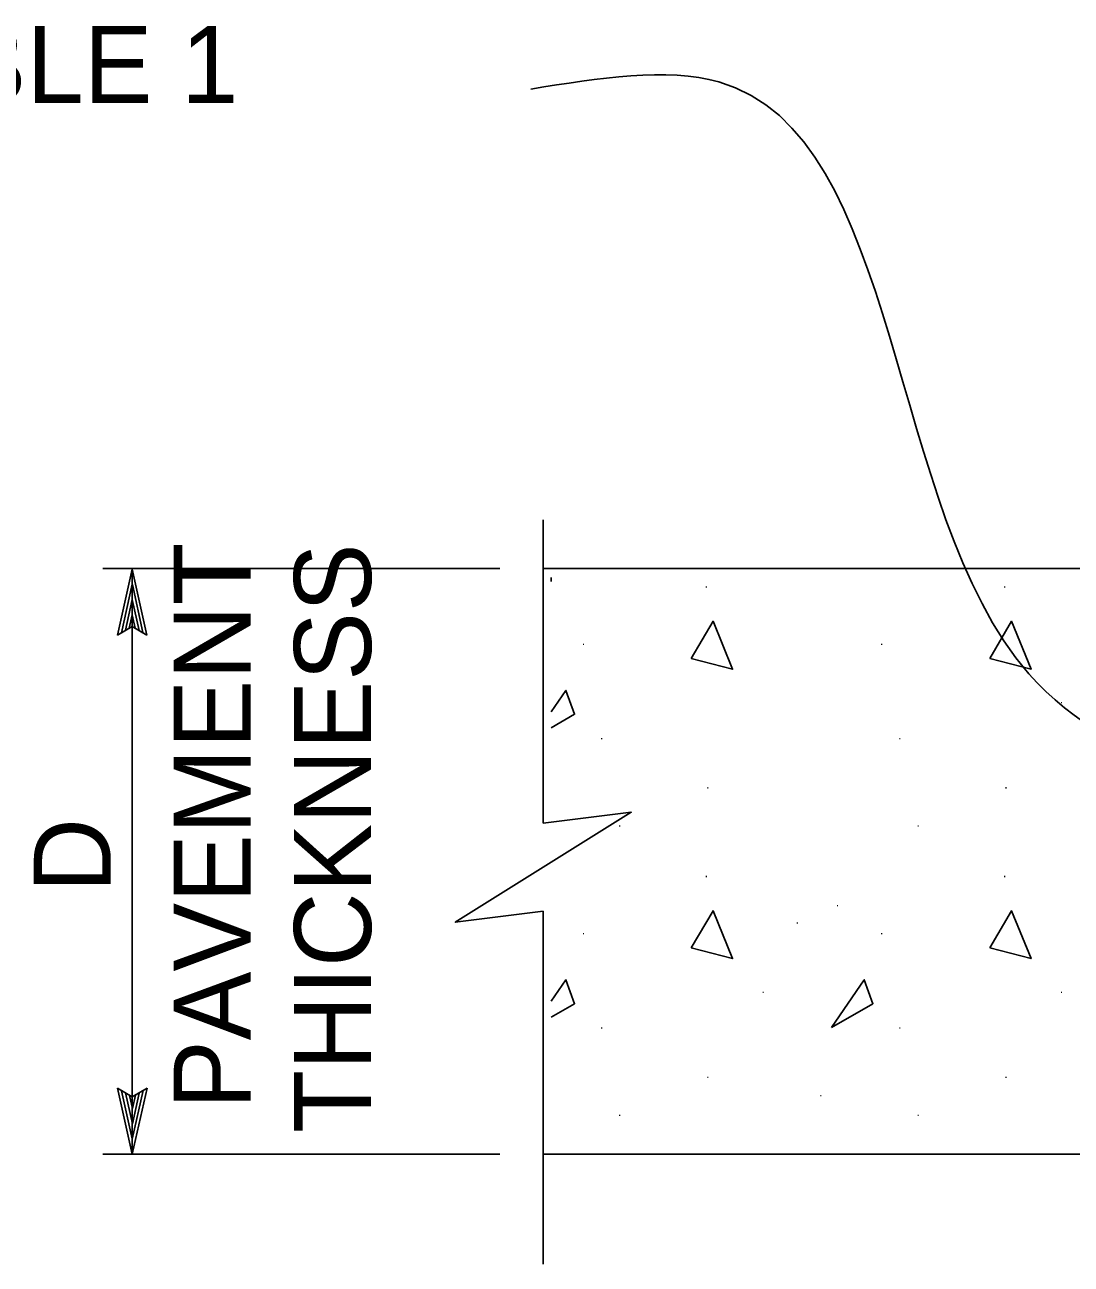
# Model space of a CAD drawing. Extents: x -893 to 867, y -474 to 712.
# Drawn here: x -674.2 to -579, y -271.2 to -158.5 of the extents above; entities that cross this region are included whole.
import ezdxf

# ---------------------------------------------------------------- set-up
doc = ezdxf.new("R2010")
doc.units = 0
for name, color, linetype in [('56 Stage 3 Anno', 7, 'Continuous'), ('57 Undefined', 7, 'Continuous'), ('58 Soundwalls', 7, 'Continuous'), ('60 Nongeo Data', 7, 'Continuous')]:
    doc.layers.add(name, color=color, linetype=linetype)

msp = doc.modelspace()

# ---------------------------------------------------------------- linework, layer by layer
at = {"layer": '56 Stage 3 Anno'}
for p, q in [((-667.09, -207.93), (-630.98, -207.93)), ((-667.09, -207.93), (-661.21, -207.93)), ((-665.75, -213.99), (-664.41, -207.99)), ((-664.41, -261.16), (-664.41, -207.93)), ((-664.41, -207.99), (-664.41, -207.99)), ((-664.41, -207.99), (-663.08, -213.99)), ((-665.39, -213.77), (-664.41, -209.36)), ((-664.4, -209.38), (-663.44, -213.75)), ((-665.03, -213.53), (-664.41, -210.75)), ((-664.41, -210.75), (-663.78, -213.57)), ((-664.68, -213.36), (-664.41, -212.13)), ((-664.41, -212.13), (-664.14, -213.34)), ((-664.41, -213.19), (-665.75, -213.99)), ((-665.75, -213.99), (-665.75, -213.99)), ((-663.08, -213.99), (-664.41, -213.19)), ((-663.08, -213.99), (-663.08, -213.99)), ((-664.41, -261.16), (-665.74, -255.16)), ((-665.74, -255.16), (-665.74, -255.16)), ((-665.74, -255.16), (-664.41, -255.96)), ((-664.41, -259.77), (-665.38, -255.39)), ((-664.4, -258.4), (-665.03, -255.57)), ((-664.41, -255.96), (-663.07, -255.16)), ((-663.07, -255.16), (-664.41, -261.16)), ((-663.42, -255.38), (-664.41, -259.78)), ((-663.78, -255.61), (-664.4, -258.4)), ((-663.07, -255.16), (-663.07, -255.16)), ((-664.4, -257.02), (-664.67, -255.81)), ((-664.13, -255.79), (-664.4, -257.02)), ((-667.09, -261.16), (-630.98, -261.16)), ((-667.09, -261.16), (-661.77, -261.16)), ((-664.41, -261.16), (-664.41, -261.16))]:
    msp.add_line(p, q, dxfattribs=at)
at = {"layer": '58 Soundwalls'}
msp.add_line((-626.31, -209.11), (-626.31, -208.73), dxfattribs=at)
for points in [[(-613.58, -216.09), (-611.6, -212.72), (-609.82, -217.08)], [(-586.45, -216.09), (-584.47, -212.72), (-582.69, -217.08)], [(-613.58, -242.39), (-611.6, -239.03), (-609.82, -243.38)], [(-586.45, -242.39), (-584.47, -239.03), (-582.69, -243.38)], [(-600.82, -249.65), (-597.85, -245.3), (-597.06, -247.48)]]:
    msp.add_lwpolyline(points, close=True, dxfattribs=at)
for points in [[(-626.31, -220.95), (-624.98, -219), (-624.19, -221.17), (-626.31, -222.4)], [(-626.31, -247.25), (-624.98, -245.3), (-624.19, -247.48), (-626.31, -248.7)]]:
    msp.add_lwpolyline(points, dxfattribs=at)
at = {"layer": '60 Nongeo Data'}
for p, q in [((-627.04, -203.49), (-627.04, -221.65)), ((-627.04, -207.93), (-493.15, -207.93)), ((-627.04, -231.08), (-627.04, -220.08)), ((-627.04, -250.08), (-627.04, -239.08)), ((-627.04, -250.08), (-627.04, -271.16)), ((-627.04, -261.16), (-489.22, -261.16))]:
    msp.add_line(p, q, dxfattribs=at)
msp.add_lwpolyline([(-627.04, -231.08), (-619.04, -230.08), (-635.04, -240.08), (-627.04, -239.08)], dxfattribs=at)
msp.add_spline([(-628.16, -164.34), (-611.07, -163.69), (-582.88, -217.5), (-548.19, -230.37)], degree=3, dxfattribs=at)

# ---------------------------------------------------------------- texts
at = {"layer": '57 Undefined'}
msp.add_text('DOWEL, SEE TABLE 1', height=7, dxfattribs=at).set_placement((-753.09, -165.6))
for s, p in [('PAVEMENT', (-653.64, -257.05)), ('THICKNESS', (-642.7, -259.22)), ('D', (-666.37, -237.37))]:
    msp.add_text(s, height=7, rotation=90, dxfattribs=at).set_placement(p)
at = {"layer": '58 Soundwalls'}
for p in [(-612.36, -209.67), (-585.23, -209.67), (-623.54, -214.89), (-596.42, -214.89), (-580.06, -220.19), (-621.88, -223.45), (-594.76, -223.45), (-612.23, -227.92), (-585.11, -227.92), (-620.24, -231.38), (-593.11, -231.38), (-612.36, -235.98), (-585.23, -235.98), (-600.44, -238.62), (-623.54, -241.19), (-604.09, -240.22), (-596.42, -241.19), (-607.19, -246.5), (-580.06, -246.5), (-621.88, -249.75), (-594.76, -249.75), (-612.23, -254.23), (-585.11, -254.23), (-601.95, -255.89), (-620.24, -257.68), (-593.11, -257.68)]:
    msp.add_text('.', height=0.8, dxfattribs=at).set_placement(p)

doc.saveas('drawing.dxf')
